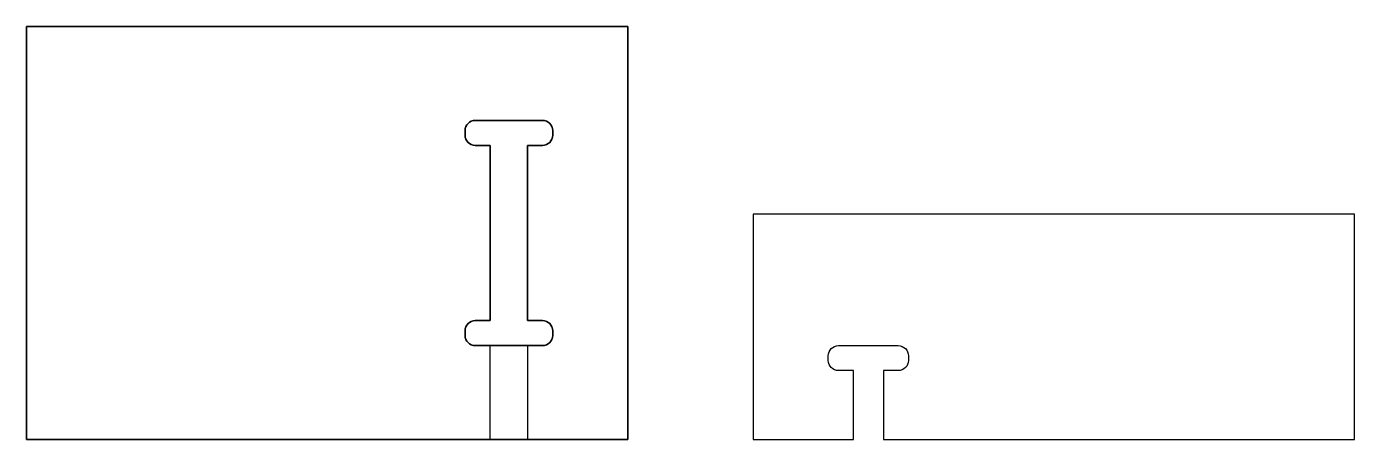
# Model space of a CAD drawing. Extents: x 0 to 530, y 9 to 174.
import ezdxf

# ---------------------------------------------------------------- set-up
doc = ezdxf.new("R2010")
doc.units = 0
doc.layers.add('1', color=7, linetype='CONTINUOUS')

# ---------------------------------------------------------------- blocks, each defined once
blk = doc.blocks.new('*M0')
at = {"layer": '1', "color": 7, "linetype": 'CONTINUOUS'}
for p, q in [((530, 51.39067, -68.60933), (290, 51.39067, -68.60933)), ((290, 51.39067, -53.60933), (290, 51.39067, -68.60933)), ((530, 51.39067, -53.60933), (290, 51.39067, -53.60933)), ((290, 51.39067, -68.60933), (290, -38.60933, -68.60933)), ((290, 51.39067, -53.60933), (290, -38.60933, -53.60933)), ((530, -38.60933, -68.60933), (530, 51.39067, -68.60933)), ((530, 51.39067, -53.60933), (530, 51.39067, -68.60933)), ((530, -38.60933, -53.60933), (530, 51.39067, -53.60933)), ((320, -7.00933, -68.60933), (320, -5.20933, -68.60933)), ((320, -5.20933, -53.60933), (320, -5.20933, -68.60933)), ((320, -7.00933, -53.60933), (320, -5.20933, -53.60933)), ((324.1, -1.10933, -53.60933), (324.1, -1.10933, -68.60933)), ((324.1, -1.10933, -68.60933), (347.9, -1.10933, -68.60933)), ((324.1, -1.10933, -53.60933), (347.9, -1.10933, -53.60933)), ((347.9, -1.10933, -53.60933), (347.9, -1.10933, -68.60933)), ((352, -5.20933, -53.60933), (352, -5.20933, -68.60933)), ((352, -5.20933, -68.60933), (352, -7.00933, -68.60933)), ((352, -5.20933, -53.60933), (352, -7.00933, -53.60933)), ((320, -7.00933, -53.60933), (320, -7.00933, -68.60933)), ((352, -7.00933, -53.60933), (352, -7.00933, -68.60933)), ((330, -11.10933, -68.60933), (324.1, -11.10933, -68.60933)), ((324.1, -11.10933, -53.60933), (324.1, -11.10933, -68.60933)), ((330, -11.10933, -53.60933), (324.1, -11.10933, -53.60933)), ((330, -38.60933, -68.60933), (330, -11.10933, -68.60933)), ((330, -11.10933, -53.60933), (330, -11.10933, -68.60933)), ((330, -38.60933, -53.60933), (330, -11.10933, -53.60933)), ((347.9, -11.10933, -68.60933), (342, -11.10933, -68.60933)), ((342, -11.10933, -53.60933), (342, -11.10933, -68.60933)), ((347.9, -11.10933, -53.60933), (342, -11.10933, -53.60933)), ((342, -11.10933, -68.60933), (342, -38.60933, -68.60933)), ((342, -11.10933, -53.60933), (342, -38.60933, -53.60933)), ((347.9, -11.10933, -53.60933), (347.9, -11.10933, -68.60933)), ((290, -38.60933, -53.60933), (290, -38.60933, -68.60933)), ((290, -38.60933, -68.60933), (330, -38.60933, -68.60933)), ((290, -38.60933, -53.60933), (330, -38.60933, -53.60933)), ((330, -38.60933, -53.60933), (330, -38.60933, -68.60933)), ((342, -38.60933, -53.60933), (342, -38.60933, -68.60933)), ((342, -38.60933, -68.60933), (530, -38.60933, -68.60933)), ((342, -38.60933, -53.60933), (530, -38.60933, -53.60933)), ((530, -38.60933, -53.60933), (530, -38.60933, -68.60933))]:
    blk.add_line(p, q, dxfattribs=at)
at = {"layer": '1', "color": 7, "linetype": 'CONTINUOUS', "extrusion": (0, 0, -1)}
for centre, start, end in [((-324.1, -5.20933, 68.60933), 360, 90), ((-324.1, -5.20933, 53.60933), 360, 90), ((-347.9, -5.20933, 68.60933), 90, 180), ((-347.9, -5.20933, 53.60933), 90, 180), ((-324.1, -7.00933, 68.60933), 270, 360), ((-324.1, -7.00933, 53.60933), 270, 360), ((-347.9, -7.00933, 68.60933), 180, 270), ((-347.9, -7.00933, 53.60933), 180, 270)]:
    blk.add_arc(centre, 4.1, start, end, dxfattribs=at)
blk = doc.blocks.new('*M1')
at = {"layer": '1', "color": 7, "linetype": 'CONTINUOUS'}
for p, q in [((185, -38.60933, -53.60933), (185, -1.10933, -53.60933)), ((185, -1.10933, -50.60933), (185, -1.10933, -53.60933)), ((185, -38.60933, -50.60933), (185, -1.10933, -50.60933)), ((185, -1.10933, -53.60933), (200, -1.10933, -53.60933)), ((200, -1.10933, -53.60933), (200, -38.60933, -53.60933)), ((200, -1.10933, -50.60933), (200, -38.60933, -50.60933)), ((200, -1.10933, -53.60933), (200, -1.10933, -50.60933)), ((185, -38.60933, -53.60933), (185, -38.60933, -50.60933)), ((200, -38.60933, -53.60933), (185, -38.60933, -53.60933)), ((200, -38.60933, -50.60933), (200, -38.60933, -53.60933))]:
    blk.add_line(p, q, dxfattribs=at)
blk = doc.blocks.new('*M2')
at = {"layer": '1', "color": 7, "linetype": 'CONTINUOUS'}
for p, q in [((0, 126.39067, -68.60933), (0, -38.60933, -68.60933)), ((0, -38.60933, -53.60933), (0, 126.39067, -53.60933)), ((0, 126.39067, -53.60933), (0, 126.39067, -68.60933)), ((240, 126.39067, -68.60933), (0, 126.39067, -68.60933)), ((0, 126.39067, -53.60933), (240, 126.39067, -53.60933)), ((240, -38.60933, -68.60933), (240, 126.39067, -68.60933)), ((240, 126.39067, -53.60933), (240, 126.39067, -68.60933)), ((240, 126.39067, -53.60933), (240, -38.60933, -53.60933)), ((179.1, 88.89067, -53.60933), (179.1, 88.89067, -68.60933)), ((179.1, 88.89067, -68.60933), (205.9, 88.89067, -68.60933)), ((205.9, 88.89067, -53.60933), (179.1, 88.89067, -53.60933)), ((205.9, 88.89067, -53.60933), (205.9, 88.89067, -68.60933)), ((175, 82.99067, -68.60933), (175, 84.79067, -68.60933)), ((175, 84.79067, -53.60933), (175, 84.79067, -68.60933)), ((175, 84.79067, -53.60933), (175, 82.99067, -53.60933)), ((175, 82.99067, -53.60933), (175, 82.99067, -68.60933)), ((210, 84.79067, -53.60933), (210, 84.79067, -68.60933)), ((210, 84.79067, -68.60933), (210, 82.99067, -68.60933)), ((210, 82.99067, -53.60933), (210, 84.79067, -53.60933)), ((210, 82.99067, -53.60933), (210, 82.99067, -68.60933)), ((185, 78.89067, -68.60933), (179.1, 78.89067, -68.60933)), ((179.1, 78.89067, -53.60933), (179.1, 78.89067, -68.60933)), ((179.1, 78.89067, -53.60933), (185, 78.89067, -53.60933)), ((185, 78.89067, -53.60933), (185, 78.89067, -68.60933)), ((185, 8.89067, -68.60933), (185, 78.89067, -68.60933)), ((185, 78.89067, -53.60933), (185, 8.89067, -53.60933)), ((205.9, 78.89067, -68.60933), (200, 78.89067, -68.60933)), ((200, 78.89067, -53.60933), (200, 78.89067, -68.60933)), ((200, 78.89067, -53.60933), (205.9, 78.89067, -53.60933)), ((200, 78.89067, -68.60933), (200, 8.89067, -68.60933)), ((200, 8.89067, -53.60933), (200, 78.89067, -53.60933)), ((205.9, 78.89067, -53.60933), (205.9, 78.89067, -68.60933)), ((179.1, 8.89067, -53.60933), (179.1, 8.89067, -68.60933)), ((179.1, 8.89067, -68.60933), (185, 8.89067, -68.60933)), ((185, 8.89067, -53.60933), (179.1, 8.89067, -53.60933)), ((185, 8.89067, -53.60933), (185, 8.89067, -68.60933)), ((200, 8.89067, -53.60933), (200, 8.89067, -68.60933)), ((200, 8.89067, -68.60933), (205.9, 8.89067, -68.60933)), ((205.9, 8.89067, -53.60933), (200, 8.89067, -53.60933)), ((205.9, 8.89067, -53.60933), (205.9, 8.89067, -68.60933)), ((175, 2.99067, -68.60933), (175, 4.79067, -68.60933)), ((175, 4.79067, -53.60933), (175, 4.79067, -68.60933)), ((175, 4.79067, -53.60933), (175, 2.99067, -53.60933)), ((175, 2.99067, -53.60933), (175, 2.99067, -68.60933)), ((210, 4.79067, -53.60933), (210, 4.79067, -68.60933)), ((210, 4.79067, -68.60933), (210, 2.99067, -68.60933)), ((210, 2.99067, -53.60933), (210, 4.79067, -53.60933)), ((210, 2.99067, -53.60933), (210, 2.99067, -68.60933)), ((185, -1.10933, -68.60933), (179.1, -1.10933, -68.60933)), ((179.1, -1.10933, -53.60933), (179.1, -1.10933, -68.60933)), ((179.1, -1.10933, -53.60933), (185, -1.10933, -53.60933)), ((200, -1.10933, -68.60933), (185, -1.10933, -68.60933)), ((185, -1.10933, -56.60933), (185, -1.10933, -68.60933)), ((205.9, -1.10933, -68.60933), (200, -1.10933, -68.60933)), ((200, -1.10933, -56.60933), (200, -1.10933, -68.60933)), ((200, -1.10933, -53.60933), (205.9, -1.10933, -53.60933)), ((205.9, -1.10933, -53.60933), (205.9, -1.10933, -68.60933)), ((185, -38.60933, -53.60933), (0, -38.60933, -53.60933)), ((0, -38.60933, -53.60933), (0, -38.60933, -68.60933)), ((0, -38.60933, -68.60933), (240, -38.60933, -68.60933)), ((240, -38.60933, -53.60933), (200, -38.60933, -53.60933)), ((240, -38.60933, -53.60933), (240, -38.60933, -68.60933))]:
    blk.add_line(p, q, dxfattribs=at)
at = {"layer": '1', "color": 7, "linetype": 'CONTINUOUS', "extrusion": (0, 0, -1)}
for centre, start, end in [((-179.1, 84.79067, 68.60933), 360, 90), ((-205.9, 84.79067, 68.60933), 90, 180), ((-179.1, 82.99067, 68.60933), 270, 360), ((-205.9, 82.99067, 68.60933), 180, 270), ((-179.1, 4.79067, 68.60933), 360, 90), ((-205.9, 4.79067, 68.60933), 90, 180), ((-179.1, 2.99067, 68.60933), 270, 360), ((-205.9, 2.99067, 68.60933), 180, 270)]:
    blk.add_arc(centre, 4.1, start, end, dxfattribs=at)
at = {"layer": '1', "color": 7, "linetype": 'CONTINUOUS'}
for centre, start, end in [((179.1, 84.79067, -53.60933), 90, 180), ((205.9, 84.79067, -53.60933), 0, 90), ((179.1, 82.99067, -53.60933), 180, 270), ((205.9, 82.99067, -53.60933), 270, 360), ((179.1, 4.79067, -53.60933), 90, 180), ((205.9, 4.79067, -53.60933), 0, 90), ((179.1, 2.99067, -53.60933), 180, 270), ((205.9, 2.99067, -53.60933), 270, 360)]:
    blk.add_arc(centre, 4.1, start, end, dxfattribs=at)
blk = doc.blocks.new('*M3')
at = {"layer": '1', "color": 7, "linetype": 'CONTINUOUS'}
for name, p in [('*M2', (0, 0)), ('*M1', (0, 0, -3))]:
    blk.add_blockref(name, p, dxfattribs=at)

msp = doc.modelspace()

# ---------------------------------------------------------------- block references
at = {"layer": '1', "color": 7, "linetype": 'CONTINUOUS'}
for name in ['*M3', '*M0']:
    msp.add_blockref(name, (0, 47.13375, 114.96309), dxfattribs=at)

doc.saveas('drawing.dxf')
